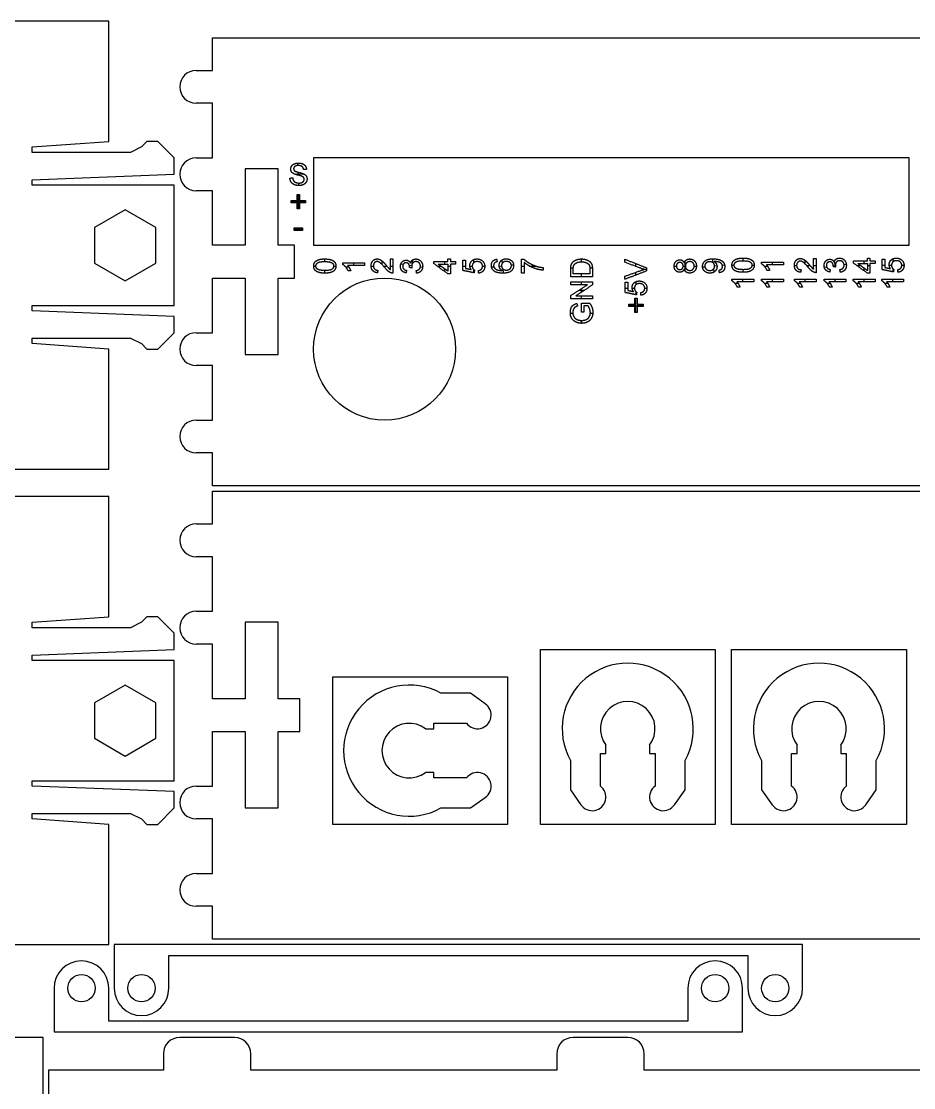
# Model space of a CAD drawing. Header units: millimetres. Extents: x 0 to 371, y 0 to 263.
# Drawn here: x 99 to 180.7, y 62.4 to 160 of the extents above; entities that cross this region are included whole.
import ezdxf

# ---------------------------------------------------------------- set-up
doc = ezdxf.new("R2010")
doc.units = ezdxf.units.MM
doc.header["$MEASUREMENT"] = 0
doc.layers.add('cut', color=1, linetype='Continuous', true_color=0xff0000)
doc.layers.add('etch', color=5, linetype='Continuous', true_color=0x0000ff)

msp = doc.modelspace()

# ---------------------------------------------------------------- linework, layer by layer
at = {"layer": 'cut'}
for p, q in [((107, 160), (98, 160)), ((107, 158.25), (107, 160)), ((107, 152.75), (107, 158.25)), ((116.5, 155.5), (116.5, 158.5)), ((116.5, 158.5), (189.5, 158.5)), ((115, 155.5), (116.5, 155.5)), ((107, 148.998), (107, 152.75)), ((116.5, 152.5), (115, 152.5)), ((116.5, 147.5), (116.5, 152.5)), ((100, 148.498), (107, 148.998)), ((100, 147.998), (100, 148.498)), ((110, 148.498), (109, 147.998)), ((110.5, 148.998), (110, 148.498)), ((111.5, 148.998), (110.5, 148.998)), ((113, 147.498), (111.5, 148.998)), ((109, 147.998), (100, 147.998)), ((113, 145.998), (113, 147.498)), ((115, 147.5), (116.5, 147.5)), ((122.5, 146.5), (119.5, 146.5)), ((119.5, 146.5), (119.5, 139.5)), ((122.5, 139.5), (122.5, 146.5)), ((100, 145.498), (113, 145.998)), ((100, 144.998), (100, 145.498)), ((113, 144.998), (100, 144.998)), ((113, 133.998), (113, 144.998)), ((116.5, 144.5), (115, 144.5)), ((116.5, 139.5), (116.5, 144.5)), ((108.5, 142.75), (105.685, 141.125)), ((111.315, 141.125), (108.5, 142.75)), ((105.685, 141.125), (105.685, 137.875)), ((111.315, 137.875), (111.315, 141.125)), ((119.5, 139.5), (116.5, 139.5)), ((124, 139.5), (122.5, 139.5)), ((124, 136.5), (124, 139.5)), ((105.685, 137.875), (108.5, 136.25)), ((108.5, 136.25), (111.315, 137.875)), ((116.5, 131.5), (116.5, 136.5)), ((116.5, 136.5), (119.5, 136.5)), ((119.5, 136.5), (119.5, 129.5)), ((122.5, 129.5), (122.5, 136.5)), ((122.5, 136.5), (124, 136.5)), ((100, 133.498), (100, 133.998)), ((100, 133.998), (113, 133.998)), ((113, 132.998), (100, 133.498)), ((113, 131.498), (113, 132.998)), ((100, 130.498), (100, 130.998)), ((100, 130.998), (109, 130.998)), ((109, 130.998), (110, 130.498)), ((111.5, 129.998), (113, 131.498)), ((115, 131.5), (116.5, 131.5)), ((107, 129.998), (100, 130.498)), ((107, 126.25), (107, 129.998)), ((110, 130.498), (110.5, 129.998)), ((110.5, 129.998), (111.5, 129.998)), ((119.5, 129.5), (122.5, 129.5)), ((116.5, 128.5), (115, 128.5)), ((116.5, 123.5), (116.5, 128.5)), ((107, 120.5), (107, 126.25)), ((115, 123.5), (116.5, 123.5)), ((107, 119), (107, 120.75)), ((116.5, 120.5), (115, 120.5)), ((116.5, 117.5), (116.5, 120.5)), ((98, 119), (107, 119)), ((189.5, 117.5), (116.5, 117.5)), ((107, 116.5), (98, 116.5)), ((107, 114.75), (107, 116.5)), ((116.5, 114), (116.5, 117)), ((116.5, 117), (189.5, 117)), ((107, 109.25), (107, 114.75)), ((115, 114), (116.5, 114)), ((116.5, 111), (115, 111)), ((116.5, 106), (116.5, 111)), ((107, 105.498), (107, 109.25)), ((100, 104.998), (107, 105.498)), ((110.5, 105.498), (110, 104.998)), ((111.5, 105.498), (110.5, 105.498)), ((113, 103.998), (111.5, 105.498)), ((115, 106), (116.5, 106)), ((100, 104.498), (100, 104.998)), ((109, 104.498), (100, 104.498)), ((110, 104.998), (109, 104.498)), ((122.5, 105), (119.5, 105)), ((119.5, 105), (119.5, 98)), ((122.5, 98), (122.5, 105)), ((113, 102.498), (113, 103.998)), ((100, 101.998), (113, 102.498)), ((116.5, 103), (115, 103)), ((116.5, 98), (116.5, 103)), ((100, 101.498), (100, 101.998)), ((113, 101.498), (100, 101.498)), ((113, 90.498), (113, 101.498)), ((108.5, 99.25), (105.685, 97.625)), ((111.315, 97.625), (108.5, 99.25)), ((105.685, 97.625), (105.685, 94.375)), ((111.315, 94.375), (111.315, 97.625)), ((119.5, 98), (116.5, 98)), ((124.5, 98), (122.5, 98)), ((124.5, 95), (124.5, 98)), ((140.1, 98.5), (137.405, 98.5)), ((141.453, 97.534), (140.1, 98.5)), ((136.75, 95.25), (136.75, 95.75)), ((136.75, 95.75), (139.75, 95.75)), ((116.5, 90), (116.5, 95)), ((116.5, 95), (119.5, 95)), ((119.5, 95), (119.5, 88)), ((122.5, 88), (122.5, 95)), ((122.5, 95), (124.5, 95)), ((136, 95.25), (136.75, 95.25)), ((105.685, 94.375), (108.5, 92.75)), ((108.5, 92.75), (111.315, 94.375)), ((152.5, 93), (152.5, 93.75)), ((156.5, 93.75), (156.5, 93)), ((170, 93), (170, 93.75)), ((174, 93.75), (174, 93)), ((152, 90), (152, 93)), ((152, 93), (152.5, 93)), ((156.5, 93), (157, 93)), ((157, 93), (157, 90)), ((169.5, 90), (169.5, 93)), ((169.5, 93), (170, 93)), ((174, 93), (174.5, 93)), ((174.5, 93), (174.5, 90)), ((149.25, 92.345), (149.25, 89.65)), ((159.75, 89.65), (159.75, 92.345)), ((166.75, 92.345), (166.75, 89.65)), ((177.25, 89.65), (177.25, 92.345)), ((136.75, 91.25), (136, 91.25)), ((136.75, 90.75), (136.75, 91.25)), ((100, 89.998), (100, 90.498)), ((100, 90.498), (113, 90.498)), ((113, 89.498), (100, 89.998)), ((115, 90), (116.5, 90)), ((139.75, 90.75), (136.75, 90.75)), ((113, 87.998), (113, 89.498)), ((140.1, 88), (141.453, 88.966)), ((149.25, 89.65), (150.216, 88.297)), ((158.784, 88.297), (159.75, 89.65)), ((166.75, 89.65), (167.716, 88.297)), ((176.284, 88.297), (177.25, 89.65)), ((111.5, 86.498), (113, 87.998)), ((119.5, 88), (122.5, 88)), ((137.405, 88), (140.1, 88)), ((100, 86.998), (100, 87.498)), ((100, 87.498), (109, 87.498)), ((107, 86.498), (100, 86.998)), ((109, 87.498), (110, 86.998)), ((110, 86.998), (110.5, 86.498)), ((116.5, 87), (115, 87)), ((116.5, 82), (116.5, 87)), ((107, 82.75), (107, 86.498)), ((110.5, 86.498), (111.5, 86.498)), ((107, 77), (107, 82.75)), ((115, 82), (116.5, 82)), ((116.5, 79), (115, 79)), ((116.5, 76), (116.5, 79)), ((107, 75.5), (107, 77.25)), ((98, 75.5), (107, 75.5)), ((170.5, 75.5), (107.5, 75.5)), ((107.5, 75.5), (107.5, 74.5)), ((189.5, 76), (116.5, 76)), ((170.5, 74.5), (170.5, 75.5)), ((107.5, 74.5), (107.5, 71.5)), ((112.5, 71.5), (112.5, 74.5)), ((112.5, 74.5), (165.5, 74.5)), ((165.5, 74.5), (165.5, 71.5)), ((170.5, 71.5), (170.5, 74.5)), ((102, 71.5), (102, 68.5)), ((107, 68.5), (107, 71.5)), ((160, 71.5), (160, 68.5)), ((165, 68.5), (165, 71.5)), ((102, 68.5), (102, 67.5)), ((160, 68.5), (107, 68.5)), ((165, 67.5), (165, 68.5)), ((102, 67.5), (165, 67.5)), ((100.5, 67), (90.5, 67)), ((101, 67), (100.5, 67)), ((101, 6), (101, 67)), ((118.5, 67), (113.5, 67)), ((154.5, 67), (149.5, 67)), ((112, 65.5), (112, 64)), ((120, 64), (120, 65.5)), ((148, 65.5), (148, 64)), ((156, 64), (156, 65.5)), ((102, 64), (101.5, 64)), ((101.5, 64), (101.5, 3)), ((112, 64), (102, 64)), ((125.25, 64), (120, 64)), ((130.75, 64), (125.25, 64)), ((148, 64), (130.75, 64)), ((173.25, 64), (156, 64)), ((178.75, 64), (173.25, 64)), ((184, 64), (178.75, 64))]:
    msp.add_line(p, q, dxfattribs=at)
for points in [[(125.75, 139.5), (180.25, 139.5), (180.25, 147.5), (125.75, 147.5)], [(162.5, 86.5), (146.5, 86.5), (146.5, 102.5), (162.5, 102.5)], [(180, 86.5), (164, 86.5), (164, 102.5), (180, 102.5)], [(143.5, 86.5), (127.5, 86.5), (127.5, 100), (143.5, 100)]]:
    msp.add_lwpolyline(points, close=True, dxfattribs=at)
for centre, radius in [((132.25, 130), 6.5), ((104.5, 71.5), 1.25), ((110, 71.5), 1.25), ((162.5, 71.5), 1.25), ((168, 71.5), 1.25)]:
    msp.add_circle(centre, radius, dxfattribs=at)
for centre, radius, start, end in [((115, 154), 1.5, 90, 180), ((115, 154), 1.5, 180, 270), ((115, 146), 1.5, 90, 180), ((115, 146), 1.5, 180, 270), ((115, 130), 1.5, 90, 180), ((115, 130), 1.5, 180, 270), ((115, 122), 1.5, 90, 180), ((115, 122), 1.5, 180, 270), ((115, 112.5), 1.5, 90, 180), ((115, 112.5), 1.5, 180, 270), ((115, 104.5), 1.5, 90, 180), ((115, 104.5), 1.5, 180, 270), ((154.5, 95.25), 6, 331.04498, 208.95502), ((172, 95.25), 6, 331.04498, 208.95502), ((134.5, 93.25), 6, 61.04498, 298.95502), ((154.5, 95.25), 2.5, 323.1301, 216.8699), ((172, 95.25), 2.5, 323.1301, 216.8699), ((140.75, 96.5), 1.25, 216.8699, 55.79454), ((134.5, 93.25), 2.5, 53.1301, 306.8699), ((140.75, 90), 1.25, 304.20546, 143.1301), ((115, 88.5), 1.5, 90, 180), ((151.25, 89), 1.25, 214.20546, 53.1301), ((157.75, 89), 1.25, 126.8699, 325.79454), ((168.75, 89), 1.25, 214.20546, 53.1301), ((175.25, 89), 1.25, 126.8699, 325.79454), ((115, 88.5), 1.5, 180, 270), ((115, 80.5), 1.5, 90, 180), ((115, 80.5), 1.5, 180, 270), ((104.5, 71.5), 2.5, 0, 180), ((162.5, 71.5), 2.5, 0, 180), ((110, 71.5), 2.5, 180, 0), ((168, 71.5), 2.5, 180, 0), ((113.5, 65.5), 1.5, 90, 180), ((118.5, 65.5), 1.5, 0, 90), ((149.5, 65.5), 1.5, 90, 180), ((154.5, 65.5), 1.5, 0, 90)]:
    msp.add_arc(centre, radius, start, end, dxfattribs=at)
at = {"layer": 'etch'}
for p, q in [((124.316, 146.799), (124.305, 147.028)), ((124.873, 146.021), (124.092, 145.985)), ((124.356, 145.911), (124.343, 146.188)), ((124.399, 144.969), (124.388, 145.198)), ((123.692, 143.501), (125.006, 143.501)), ((124.349, 144.152), (124.349, 142.85)), ((123.974, 140.985), (124.733, 140.985)), ((124.354, 141.099), (124.354, 140.87)), ((126.773, 138.011), (126.773, 138.252)), ((129.42, 137.647), (129.42, 137.888)), ((132.015, 137.731), (132.015, 138.064)), ((133.937, 137.738), (133.727, 137.769)), ((134.728, 137.619), (134.519, 137.65)), ((134.728, 137.623), (134.701, 137.438)), ((134.809, 138.162), (134.746, 137.737)), ((137.746, 137.769), (137.746, 138.01)), ((140.411, 137.918), (140.411, 138.198)), ((142.982, 138.151), (143.011, 137.853)), ((144.055, 137.689), (143.85, 137.669)), ((145.768, 137.468), (145.768, 137.73)), ((150.276, 137.984), (150.276, 138.249)), ((155.231, 137.569), (155.231, 137.834)), ((159.768, 137.122), (159.768, 138.074)), ((162.328, 137.887), (162.291, 138.256)), ((162.453, 137.627), (162.66, 137.648)), ((163.153, 137.697), (163.361, 137.718)), ((164.035, 137.68), (164.24, 137.68)), ((165.053, 138.09), (165.053, 138.331)), ((165.866, 137.68), (166.071, 137.68)), ((167.75, 137.703), (167.75, 137.944)), ((169.75, 137.641), (169.955, 137.641)), ((170.75, 137.774), (170.75, 138.107)), ((170.874, 137.641), (171.188, 137.641)), ((171.509, 137.641), (171.75, 137.641)), ((173.316, 137.61), (173.507, 137.638)), ((173.513, 137.519), (173.431, 138.064)), ((174.295, 137.756), (174.497, 137.787)), ((175.474, 137.64), (175.809, 137.64)), ((176.141, 137.827), (176.141, 138.068)), ((176.436, 137.64), (176.665, 137.64)), ((177.786, 137.682), (178.027, 137.682)), ((178.427, 137.682), (178.642, 137.682)), ((178.786, 137.997), (178.786, 138.278)), ((179.581, 137.682), (179.786, 137.682)), ((125.755, 137.601), (125.96, 137.601)), ((126.773, 136.95), (126.773, 137.191)), ((127.586, 137.601), (127.791, 137.601)), ((128.681, 137.521), (128.962, 137.521)), ((131.015, 137.598), (131.22, 137.598)), ((132.139, 137.598), (132.453, 137.598)), ((132.774, 137.598), (133.015, 137.598)), ((135.724, 137.47), (135.518, 137.501)), ((137.079, 137.583), (137.414, 137.583)), ((137.746, 137.102), (137.746, 137.344)), ((138.041, 137.583), (138.27, 137.583)), ((139.411, 137.602), (139.652, 137.602)), ((140.052, 137.602), (140.267, 137.602)), ((140.411, 136.992), (140.411, 137.26)), ((141.206, 137.602), (141.411, 137.602)), ((142.252, 137.509), (142.04, 137.488)), ((142.951, 137.579), (142.743, 137.558)), ((143.062, 137.35), (143.101, 136.951)), ((144.786, 137.597), (145.027, 137.597)), ((145.508, 137.597), (146.105, 137.597)), ((149.285, 137.43), (149.515, 137.43)), ((150.276, 136.611), (150.276, 136.876)), ((151.036, 137.43), (151.267, 137.43)), ((155.231, 136.77), (155.231, 137.026)), ((155.939, 137.309), (156.225, 137.309)), ((158.75, 137.602), (158.955, 137.602)), ((159.569, 137.602), (159.774, 137.602)), ((160.581, 137.602), (160.786, 137.602)), ((161.347, 137.517), (161.555, 137.538)), ((162.411, 137.061), (162.381, 137.361)), ((165.053, 137.029), (165.053, 137.27)), ((167.011, 137.577), (167.292, 137.577)), ((172.489, 137.486), (172.7, 137.517)), ((176.141, 137.16), (176.141, 137.401)), ((178.786, 137.072), (178.786, 137.34)), ((150.276, 135.888), (150.276, 136.153)), ((155.261, 135.901), (155.261, 136.181)), ((164.296, 136.035), (164.577, 136.035)), ((165.035, 136.162), (165.035, 136.403)), ((167.011, 136.035), (167.292, 136.035)), ((167.75, 136.161), (167.75, 136.402)), ((170.011, 136.034), (170.292, 136.034)), ((170.75, 136.161), (170.75, 136.402)), ((172.731, 136.038), (173.012, 136.038)), ((173.47, 136.165), (173.47, 136.406)), ((175.396, 136.038), (175.677, 136.038)), ((176.135, 136.164), (176.135, 136.405)), ((178.011, 136.037), (178.292, 136.037)), ((178.75, 136.164), (178.75, 136.405)), ((150.032, 135.382), (150.521, 135.382)), ((150.276, 135.222), (150.276, 135.541)), ((150.276, 134.611), (150.276, 134.876)), ((154.261, 135.586), (154.502, 135.586)), ((154.902, 135.586), (155.117, 135.586)), ((155.261, 134.976), (155.261, 135.244)), ((156.056, 135.586), (156.261, 135.586)), ((150.276, 133.37), (150.276, 134.213)), ((154.598, 134.001), (155.9, 134.001)), ((155.249, 133.345), (155.249, 134.658)), ((149.248, 133.285), (149.477, 133.285)), ((151.074, 133.285), (151.303, 133.285)), ((150.276, 132.358), (150.276, 132.623))]:
    msp.add_line(p, q, dxfattribs=at)
for points, knots in [([(124.838, 146.427), (124.818, 146.611), (124.704, 146.706), (124.59, 146.8), (124.367, 146.8), (124.134, 146.8), (124.028, 146.712), (123.922, 146.624), (123.922, 146.499), (123.922, 146.391), (123.997, 146.321), (124.071, 146.251), (124.383, 146.178), (124.695, 146.105), (124.814, 146.051), (124.986, 145.971), (125.069, 145.848), (125.151, 145.725), (125.151, 145.565), (125.151, 145.406), (125.061, 145.265), (124.971, 145.125), (124.803, 145.047), (124.634, 144.969), (124.424, 144.969), (124.156, 144.969), (123.976, 145.049), (123.795, 145.129), (123.693, 145.291), (123.59, 145.452), (123.585, 145.656)], [20, 20, 20, 21, 21, 22, 22, 23, 23, 24, 24, 25, 25, 26, 26, 27, 27, 28, 28, 29, 29, 30, 30, 31, 31, 32, 32, 33, 33, 34, 34, 35, 35, 35]), ([(123.838, 145.668), (123.855, 145.515), (123.917, 145.417), (123.98, 145.319), (124.111, 145.258), (124.243, 145.198), (124.407, 145.198), (124.553, 145.198), (124.665, 145.244), (124.777, 145.289), (124.831, 145.369), (124.886, 145.449), (124.886, 145.541), (124.886, 145.635), (124.837, 145.704), (124.789, 145.774), (124.668, 145.822), (124.59, 145.853), (124.323, 145.92), (124.057, 145.986), (123.945, 146.045), (123.799, 146.119), (123.728, 146.23), (123.657, 146.341), (123.657, 146.479), (123.657, 146.63), (123.742, 146.762), (123.828, 146.893), (123.992, 146.961), (124.156, 147.029), (124.356, 147.029), (124.577, 147.029), (124.746, 146.958), (124.915, 146.888), (125.005, 146.75), (125.096, 146.613), (125.103, 146.439)], [1, 1, 1, 2, 2, 3, 3, 4, 4, 5, 5, 6, 6, 7, 7, 8, 8, 9, 9, 10, 10, 11, 11, 12, 12, 13, 13, 14, 14, 15, 15, 16, 16, 17, 17, 18, 18, 19, 19, 19]), ([(126.774, 136.95), (126.42, 136.95), (126.202, 137.023), (125.983, 137.096), (125.869, 137.24), (125.755, 137.383), (125.755, 137.601), (125.755, 137.762), (125.82, 137.886), (125.884, 138.01), (126.006, 138.086), (126.128, 138.162), (126.303, 138.207), (126.477, 138.252), (126.774, 138.252), (127.125, 138.252), (127.343, 138.18), (127.562, 138.107), (127.676, 137.964), (127.791, 137.82), (127.791, 137.601), (127.791, 137.312), (127.59, 137.148)], [0, 0, 0, 1, 1, 2, 2, 3, 3, 4, 4, 5, 5, 6, 6, 7, 7, 8, 8, 9, 9, 10, 10, 11, 11, 11]), ([(126.102, 137.319), (125.96, 137.425), (125.96, 137.598), (125.96, 137.777), (126.121, 137.894), (126.282, 138.011), (126.773, 138.011), (127.267, 138.011), (127.427, 137.893), (127.586, 137.774), (127.586, 137.601), (127.586, 137.428), (127.427, 137.31), (127.268, 137.191), (126.773, 137.191)], [-7, -7, -7, -6, -6, -5, -5, -4, -4, -3, -3, -2, -2, -1, -1, 0, 0, 0]), ([(128.92, 137.153), (128.824, 137.36), (128.686, 137.514), (128.549, 137.669), (128.42, 137.733)], [5, 5, 5, 6, 6, 7, 7, 7]), ([(128.862, 137.647), (128.946, 137.558), (129.03, 137.413), (129.114, 137.269), (129.156, 137.153)], [2, 2, 2, 3, 3, 4, 4, 4]), ([(131.593, 136.985), (131.311, 137.011), (131.163, 137.179), (131.015, 137.347), (131.015, 137.63), (131.015, 137.916), (131.174, 138.083), (131.332, 138.25), (131.567, 138.25), (131.686, 138.25), (131.801, 138.201), (131.916, 138.152), (132.044, 138.039), (132.171, 137.926), (132.393, 137.669), (132.577, 137.451), (132.642, 137.384), (132.708, 137.316), (132.774, 137.272)], [12, 12, 12, 13, 13, 14, 14, 15, 15, 16, 16, 17, 17, 18, 18, 19, 19, 20, 20, 21, 21, 21]), ([(133.015, 136.949), (132.926, 136.946), (132.843, 136.976), (132.707, 137.025), (132.576, 137.132), (132.445, 137.239), (132.275, 137.444), (132.001, 137.763), (131.849, 137.886), (131.696, 138.009), (131.558, 138.009), (131.415, 138.009), (131.318, 137.902), (131.22, 137.796), (131.22, 137.625), (131.22, 137.444), (131.329, 137.336), (131.437, 137.227), (131.629, 137.226)], [2, 2, 2, 3, 3, 4, 4, 5, 5, 6, 6, 7, 7, 8, 8, 9, 9, 10, 10, 11, 11, 11]), ([(134.213, 136.971), (133.966, 137.015), (133.831, 137.173), (133.695, 137.33), (133.695, 137.564), (133.695, 137.725), (133.765, 137.86), (133.835, 137.996), (133.956, 138.068), (134.078, 138.14), (134.214, 138.14), (134.343, 138.14), (134.449, 138.071), (134.555, 138.002), (134.618, 137.866)], [17, 17, 17, 18, 18, 19, 19, 20, 20, 21, 21, 22, 22, 23, 23, 24, 24, 24]), ([(134.538, 137.459), (134.541, 137.484), (134.541, 137.499), (134.541, 137.653), (134.46, 137.776), (134.379, 137.899), (134.21, 137.899), (134.076, 137.899), (133.988, 137.808), (133.9, 137.717), (133.9, 137.572), (133.9, 137.43), (133.987, 137.334), (134.075, 137.239), (134.249, 137.212)], [9, 9, 9, 10, 10, 11, 11, 12, 12, 13, 13, 14, 14, 15, 15, 16, 16, 16]), ([(134.618, 137.866), (134.659, 138.042), (134.787, 138.145), (134.915, 138.248), (135.108, 138.248), (135.369, 138.248), (135.55, 138.058), (135.731, 137.869), (135.731, 137.579), (135.731, 137.317), (135.577, 137.144), (135.422, 136.971), (135.177, 136.947)], [24, 24, 24, 25, 25, 26, 26, 27, 27, 28, 28, 29, 29, 30, 30, 30]), ([(135.141, 137.188), (135.346, 137.231), (135.436, 137.332), (135.526, 137.432), (135.526, 137.587), (135.526, 137.77), (135.407, 137.889), (135.289, 138.007), (135.113, 138.007), (134.946, 138.007), (134.837, 137.895), (134.728, 137.782), (134.728, 137.608), (134.728, 137.537), (134.755, 137.431)], [1, 1, 1, 2, 2, 3, 3, 4, 4, 5, 5, 6, 6, 7, 7, 8, 8, 8]), ([(140.175, 137.285), (140.05, 137.459), (140.05, 137.651), (140.05, 137.904), (140.231, 138.078), (140.413, 138.253), (140.698, 138.253), (140.97, 138.253), (141.168, 138.097), (141.411, 137.908), (141.411, 137.582), (141.411, 137.314), (141.259, 137.145), (141.108, 136.975), (140.857, 136.951)], [15, 15, 15, 16, 16, 17, 17, 18, 18, 19, 19, 20, 20, 21, 21, 22, 22, 22]), ([(140.833, 137.192), (141.019, 137.221), (141.113, 137.324), (141.206, 137.427), (141.206, 137.583), (141.206, 137.772), (141.073, 137.892), (140.939, 138.012), (140.719, 138.012), (140.509, 138.012), (140.388, 137.897), (140.267, 137.783), (140.267, 137.582), (140.267, 137.457), (140.324, 137.364), (140.38, 137.271), (140.471, 137.216)], [1, 1, 1, 2, 2, 3, 3, 4, 4, 5, 5, 6, 6, 7, 7, 8, 8, 9, 9, 9]), ([(142.995, 137.192), (142.861, 137.281), (142.796, 137.408), (142.731, 137.536), (142.731, 137.676), (142.731, 137.921), (142.911, 138.093), (143.091, 138.265), (143.376, 138.265), (143.563, 138.265), (143.724, 138.184), (143.885, 138.103), (143.971, 137.962), (144.056, 137.821), (144.056, 137.642), (144.056, 137.337), (143.831, 137.144), (143.606, 136.951), (143.089, 136.951), (142.511, 136.951), (142.249, 137.164), (142.02, 137.35), (142.02, 137.665), (142.02, 137.899), (142.151, 138.049), (142.283, 138.199), (142.514, 138.229)], [6, 6, 6, 7, 7, 8, 8, 9, 9, 10, 10, 11, 11, 12, 12, 13, 13, 14, 14, 15, 15, 16, 16, 17, 17, 18, 18, 19, 19, 19]), ([(142.538, 137.988), (142.394, 137.955), (142.329, 137.895), (142.225, 137.796), (142.225, 137.65), (142.225, 137.533), (142.29, 137.438)], [1, 1, 1, 2, 2, 3, 3, 4, 4, 4]), ([(143.376, 137.229), (143.184, 137.229), (143.066, 137.346), (142.948, 137.463), (142.948, 137.631), (142.948, 137.806), (143.066, 137.915), (143.184, 138.024), (143.389, 138.024), (143.603, 138.024), (143.727, 137.914), (143.851, 137.804), (143.851, 137.641), (143.851, 137.527), (143.791, 137.432), (143.731, 137.337), (143.616, 137.283), (143.502, 137.229), (143.376, 137.229)], [-9, -9, -9, -8, -8, -7, -7, -6, -6, -5, -5, -4, -4, -3, -3, -2, -2, -1, -1, 0, 0, 0]), ([(144.981, 138.242), (145.184, 138.049), (145.518, 137.859), (145.852, 137.669), (146.205, 137.566), (146.454, 137.491), (146.75, 137.471)], [3, 3, 3, 4, 4, 5, 5, 6, 6, 6]), ([(146.75, 137.23), (146.516, 137.234), (146.185, 137.322), (145.853, 137.411), (145.546, 137.576), (145.238, 137.742), (145.027, 137.929)], [7, 7, 7, 8, 8, 9, 9, 10, 10, 10]), ([(149.282, 136.611), (149.282, 136.952), (149.282, 137.293), (149.282, 137.525), (149.31, 137.646), (149.35, 137.816), (149.453, 137.937), (149.586, 138.094), (149.793, 138.171), (149.999, 138.249), (150.265, 138.249), (150.492, 138.249), (150.667, 138.196), (150.842, 138.144), (150.956, 138.061), (151.071, 137.979), (151.136, 137.881), (151.202, 137.783), (151.236, 137.644), (151.27, 137.505), (151.27, 137.326), (151.27, 136.968), (151.27, 136.611)], [1, 1, 1, 2, 2, 3, 3, 4, 4, 5, 5, 6, 6, 7, 7, 8, 8, 9, 9, 10, 10, 11, 11, 12, 12, 12]), ([(149.511, 136.876), (149.511, 137.084), (149.511, 137.293), (149.511, 137.527), (149.552, 137.633), (149.609, 137.779), (149.778, 137.882), (149.947, 137.984), (150.261, 137.984), (150.488, 137.984), (150.647, 137.932), (150.806, 137.88), (150.9, 137.786), (150.967, 137.72), (151.004, 137.608), (151.041, 137.496), (151.041, 137.3), (151.041, 137.088), (151.041, 136.876)], [-9, -9, -9, -8, -8, -7, -7, -6, -6, -5, -5, -4, -4, -3, -3, -2, -2, -1, -1, 0, 0, 0]), ([(156.002, 137.29), (155.84, 137.337), (155.678, 137.4), (154.957, 137.673), (154.237, 137.947)], [4, 4, 4, 5, 5, 6, 6, 6]), ([(159.665, 137.321), (159.61, 137.173), (159.507, 137.101), (159.405, 137.03), (159.261, 137.03), (159.045, 137.03), (158.897, 137.186), (158.75, 137.341), (158.75, 137.599), (158.75, 137.858), (158.901, 138.017), (159.052, 138.175), (159.268, 138.175), (159.406, 138.175), (159.508, 138.104), (159.61, 138.034), (159.665, 137.891)], [0, 0, 0, 1, 1, 2, 2, 3, 3, 4, 4, 5, 5, 6, 6, 7, 7, 8, 8, 8]), ([(159.254, 137.271), (159.131, 137.271), (159.043, 137.362), (158.955, 137.454), (158.955, 137.602), (158.955, 137.75), (159.045, 137.842), (159.135, 137.934), (159.267, 137.934), (159.394, 137.934), (159.482, 137.845), (159.569, 137.755), (159.569, 137.605), (159.569, 137.451), (159.481, 137.361), (159.393, 137.271), (159.254, 137.271)], [-8, -8, -8, -7, -7, -6, -6, -5, -5, -4, -4, -3, -3, -2, -2, -1, -1, 0, 0, 0]), ([(159.665, 137.891), (159.726, 138.065), (159.859, 138.156), (159.993, 138.247), (160.179, 138.247), (160.436, 138.247), (160.611, 138.069), (160.786, 137.892), (160.786, 137.602), (160.786, 137.313), (160.611, 137.135), (160.435, 136.958), (160.172, 136.958), (159.977, 136.958), (159.845, 137.052), (159.713, 137.147), (159.665, 137.321)], [8, 8, 8, 9, 9, 10, 10, 11, 11, 12, 12, 13, 13, 14, 14, 15, 15, 16, 16, 16]), ([(160.174, 137.199), (160.002, 137.199), (159.888, 137.309), (159.774, 137.418), (159.774, 137.596), (159.774, 137.778), (159.89, 137.892), (160.005, 138.006), (160.182, 138.006), (160.356, 138.006), (160.469, 137.895), (160.581, 137.785), (160.581, 137.604), (160.581, 137.492), (160.528, 137.392), (160.474, 137.291), (160.376, 137.245), (160.278, 137.199), (160.174, 137.199)], [-9, -9, -9, -8, -8, -7, -7, -6, -6, -5, -5, -4, -4, -3, -3, -2, -2, -1, -1, 0, 0, 0]), ([(162.409, 138.015), (162.526, 137.942), (162.598, 137.816), (162.67, 137.689), (162.67, 137.542), (162.67, 137.296), (162.491, 137.125), (162.311, 136.955), (162.018, 136.955), (161.715, 136.955), (161.53, 137.133), (161.345, 137.31), (161.345, 137.577), (161.345, 137.77), (161.45, 137.93), (161.555, 138.09), (161.748, 138.173), (161.942, 138.256), (162.309, 138.256), (162.692, 138.256), (162.918, 138.174), (163.145, 138.091), (163.263, 137.929), (163.381, 137.766), (163.381, 137.547), (163.381, 137.315), (163.252, 137.168), (163.122, 137.021), (162.887, 136.991)], [8, 8, 8, 9, 9, 10, 10, 11, 11, 12, 12, 13, 13, 14, 14, 15, 15, 16, 16, 17, 17, 18, 18, 19, 19, 20, 20, 21, 21, 22, 22, 22]), ([(162.006, 137.991), (162.216, 137.991), (162.335, 137.881), (162.453, 137.77), (162.453, 137.598), (162.453, 137.422), (162.335, 137.309), (162.216, 137.196), (162.027, 137.196), (161.815, 137.196), (161.683, 137.315), (161.55, 137.434), (161.55, 137.605), (161.55, 137.771), (161.673, 137.881), (161.796, 137.991), (162.006, 137.991)], [-8, -8, -8, -7, -7, -6, -6, -5, -5, -4, -4, -3, -3, -2, -2, -1, -1, 0, 0, 0]), ([(162.863, 137.232), (163.028, 137.262), (163.102, 137.345), (163.176, 137.428), (163.176, 137.558), (163.176, 137.669), (163.125, 137.756), (163.074, 137.843), (162.988, 137.894), (162.902, 137.944), (162.755, 137.98), (162.609, 138.017), (162.458, 138.017), (162.442, 138.017), (162.409, 138.015)], [1, 1, 1, 2, 2, 3, 3, 4, 4, 5, 5, 6, 6, 7, 7, 8, 8, 8]), ([(165.054, 137.029), (164.7, 137.029), (164.482, 137.102), (164.263, 137.175), (164.149, 137.319), (164.035, 137.462), (164.035, 137.68), (164.035, 137.841), (164.1, 137.965), (164.164, 138.089), (164.286, 138.165), (164.408, 138.241), (164.583, 138.286), (164.757, 138.331), (165.054, 138.331), (165.405, 138.331), (165.623, 138.258), (165.842, 138.186), (165.956, 138.043), (166.071, 137.899), (166.071, 137.68), (166.071, 137.391), (165.87, 137.227)], [0, 0, 0, 1, 1, 2, 2, 3, 3, 4, 4, 5, 5, 6, 6, 7, 7, 8, 8, 9, 9, 10, 10, 11, 11, 11]), ([(164.382, 137.397), (164.24, 137.504), (164.24, 137.677), (164.24, 137.856), (164.401, 137.973), (164.562, 138.09), (165.053, 138.09), (165.547, 138.09), (165.707, 137.971), (165.866, 137.853), (165.866, 137.68), (165.866, 137.507), (165.707, 137.388), (165.548, 137.27), (165.053, 137.27)], [-7, -7, -7, -6, -6, -5, -5, -4, -4, -3, -3, -2, -2, -1, -1, 0, 0, 0]), ([(167.25, 137.209), (167.154, 137.416), (167.016, 137.57), (166.879, 137.725), (166.75, 137.789)], [5, 5, 5, 6, 6, 7, 7, 7]), ([(167.192, 137.703), (167.276, 137.614), (167.36, 137.469), (167.444, 137.325), (167.486, 137.209)], [2, 2, 2, 3, 3, 4, 4, 4]), ([(170.328, 137.028), (170.046, 137.054), (169.898, 137.222), (169.75, 137.39), (169.75, 137.673), (169.75, 137.959), (169.909, 138.126), (170.067, 138.293), (170.302, 138.293), (170.421, 138.293), (170.536, 138.244), (170.651, 138.196), (170.779, 138.083), (170.906, 137.969), (171.128, 137.712), (171.312, 137.495), (171.377, 137.427), (171.443, 137.359), (171.509, 137.315)], [12, 12, 12, 13, 13, 14, 14, 15, 15, 16, 16, 17, 17, 18, 18, 19, 19, 20, 20, 21, 21, 21]), ([(171.75, 136.992), (171.661, 136.989), (171.578, 137.02), (171.442, 137.068), (171.311, 137.175), (171.18, 137.282), (171.01, 137.487), (170.736, 137.806), (170.584, 137.929), (170.431, 138.052), (170.293, 138.052), (170.15, 138.052), (170.053, 137.946), (169.955, 137.839), (169.955, 137.668), (169.955, 137.487), (170.064, 137.379), (170.172, 137.27), (170.364, 137.269)], [2, 2, 2, 3, 3, 4, 4, 5, 5, 6, 6, 7, 7, 8, 8, 9, 9, 10, 10, 11, 11, 11]), ([(172.988, 137.056), (172.741, 137.101), (172.606, 137.258), (172.47, 137.415), (172.47, 137.649), (172.47, 137.81), (172.54, 137.946), (172.61, 138.081), (172.731, 138.153), (172.853, 138.225), (172.989, 138.225), (173.118, 138.225), (173.224, 138.156), (173.33, 138.087), (173.393, 137.952)], [17, 17, 17, 18, 18, 19, 19, 20, 20, 21, 21, 22, 22, 23, 23, 24, 24, 24]), ([(173.313, 137.545), (173.316, 137.57), (173.316, 137.584), (173.316, 137.738), (173.235, 137.861), (173.154, 137.984), (172.985, 137.984), (172.851, 137.984), (172.763, 137.893), (172.675, 137.802), (172.675, 137.658), (172.675, 137.515), (172.762, 137.42), (172.85, 137.325), (173.024, 137.297)], [9, 9, 9, 10, 10, 11, 11, 12, 12, 13, 13, 14, 14, 15, 15, 16, 16, 16]), ([(173.393, 137.952), (173.434, 138.128), (173.562, 138.231), (173.69, 138.334), (173.883, 138.334), (174.144, 138.334), (174.325, 138.144), (174.506, 137.954), (174.506, 137.664), (174.506, 137.402), (174.352, 137.23), (174.197, 137.057), (173.952, 137.032)], [24, 24, 24, 25, 25, 26, 26, 27, 27, 28, 28, 29, 29, 30, 30, 30]), ([(173.916, 137.273), (174.121, 137.316), (174.211, 137.417), (174.301, 137.518), (174.301, 137.673), (174.301, 137.855), (174.182, 137.974), (174.064, 138.093), (173.888, 138.093), (173.721, 138.093), (173.612, 137.98), (173.503, 137.867), (173.503, 137.693), (173.503, 137.623), (173.53, 137.517)], [1, 1, 1, 2, 2, 3, 3, 4, 4, 5, 5, 6, 6, 7, 7, 8, 8, 8]), ([(178.55, 137.365), (178.425, 137.539), (178.425, 137.73), (178.425, 137.984), (178.606, 138.158), (178.788, 138.332), (179.073, 138.332), (179.345, 138.332), (179.543, 138.177), (179.786, 137.988), (179.786, 137.661), (179.786, 137.394), (179.634, 137.224), (179.483, 137.055), (179.232, 137.031)], [15, 15, 15, 16, 16, 17, 17, 18, 18, 19, 19, 20, 20, 21, 21, 22, 22, 22]), ([(179.208, 137.272), (179.394, 137.301), (179.488, 137.404), (179.581, 137.507), (179.581, 137.662), (179.581, 137.851), (179.448, 137.971), (179.314, 138.091), (179.094, 138.091), (178.884, 138.091), (178.763, 137.977), (178.642, 137.863), (178.642, 137.662), (178.642, 137.537), (178.699, 137.444), (178.755, 137.351), (178.846, 137.296)], [1, 1, 1, 2, 2, 3, 3, 4, 4, 5, 5, 6, 6, 7, 7, 8, 8, 9, 9, 9]), ([(142.29, 137.438), (142.374, 137.329), (142.536, 137.262), (142.697, 137.195), (142.995, 137.192)], [4, 4, 4, 5, 5, 6, 6, 6]), ([(154.237, 136.67), (154.957, 136.928), (155.678, 137.186), (155.851, 137.248), (156.002, 137.29)], [2, 2, 2, 3, 3, 4, 4, 4]), ([(155.025, 135.269), (154.9, 135.443), (154.9, 135.634), (154.9, 135.888), (155.081, 136.062), (155.263, 136.236), (155.548, 136.236), (155.82, 136.236), (156.018, 136.081), (156.261, 135.892), (156.261, 135.565), (156.261, 135.298), (156.109, 135.128), (155.958, 134.959), (155.707, 134.935)], [15, 15, 15, 16, 16, 17, 17, 18, 18, 19, 19, 20, 20, 21, 21, 22, 22, 22]), ([(155.683, 135.176), (155.869, 135.205), (155.963, 135.308), (156.056, 135.411), (156.056, 135.566), (156.056, 135.755), (155.923, 135.875), (155.789, 135.995), (155.569, 135.995), (155.359, 135.995), (155.238, 135.881), (155.117, 135.767), (155.117, 135.566), (155.117, 135.441), (155.174, 135.348), (155.23, 135.255), (155.321, 135.2)], [1, 1, 1, 2, 2, 3, 3, 4, 4, 5, 5, 6, 6, 7, 7, 8, 8, 9, 9, 9]), ([(164.535, 135.668), (164.439, 135.874), (164.301, 136.029), (164.164, 136.183), (164.035, 136.248)], [5, 5, 5, 6, 6, 7, 7, 7]), ([(164.477, 136.162), (164.561, 136.073), (164.645, 135.928), (164.729, 135.783), (164.771, 135.668)], [2, 2, 2, 3, 3, 4, 4, 4]), ([(167.25, 135.667), (167.154, 135.874), (167.016, 136.028), (166.879, 136.183), (166.75, 136.247)], [5, 5, 5, 6, 6, 7, 7, 7]), ([(167.192, 136.161), (167.276, 136.072), (167.36, 135.927), (167.444, 135.782), (167.486, 135.667)], [2, 2, 2, 3, 3, 4, 4, 4]), ([(170.25, 135.667), (170.154, 135.873), (170.016, 136.028), (169.879, 136.182), (169.75, 136.246)], [5, 5, 5, 6, 6, 7, 7, 7]), ([(170.192, 136.161), (170.276, 136.071), (170.36, 135.927), (170.444, 135.782), (170.486, 135.667)], [2, 2, 2, 3, 3, 4, 4, 4]), ([(172.97, 135.671), (172.874, 135.877), (172.736, 136.032), (172.599, 136.186), (172.47, 136.251)], [5, 5, 5, 6, 6, 7, 7, 7]), ([(172.912, 136.165), (172.996, 136.076), (173.08, 135.931), (173.164, 135.786), (173.206, 135.671)], [2, 2, 2, 3, 3, 4, 4, 4]), ([(175.635, 135.67), (175.539, 135.877), (175.401, 136.031), (175.264, 136.186), (175.135, 136.25)], [5, 5, 5, 6, 6, 7, 7, 7]), ([(175.577, 136.164), (175.661, 136.075), (175.745, 135.93), (175.829, 135.785), (175.871, 135.67)], [2, 2, 2, 3, 3, 4, 4, 4]), ([(178.25, 135.67), (178.154, 135.876), (178.016, 136.031), (177.879, 136.185), (177.75, 136.249)], [5, 5, 5, 6, 6, 7, 7, 7]), ([(178.192, 136.164), (178.276, 136.074), (178.36, 135.93), (178.444, 135.785), (178.486, 135.67)], [2, 2, 2, 3, 3, 4, 4, 4]), ([(150.996, 134.213), (151.15, 134.017), (151.228, 133.809), (151.306, 133.601), (151.306, 133.382), (151.306, 133.087), (151.18, 132.845), (151.055, 132.604), (150.817, 132.481), (150.579, 132.358), (150.286, 132.358), (149.995, 132.358), (149.743, 132.48), (149.49, 132.602), (149.368, 132.832), (149.246, 133.062), (149.246, 133.361), (149.246, 133.579), (149.316, 133.755), (149.387, 133.931), (149.512, 134.03), (149.638, 134.13), (149.84, 134.182)], [3, 3, 3, 4, 4, 5, 5, 6, 6, 7, 7, 8, 8, 9, 9, 10, 10, 11, 11, 12, 12, 13, 13, 14, 14, 14]), ([(149.905, 133.938), (149.753, 133.893), (149.666, 133.826), (149.579, 133.759), (149.527, 133.634), (149.475, 133.509), (149.475, 133.357), (149.475, 133.174), (149.53, 133.041), (149.585, 132.908), (149.675, 132.826), (149.765, 132.745), (149.873, 132.699), (150.059, 132.623), (150.275, 132.623), (150.543, 132.623), (150.723, 132.715), (150.903, 132.808), (150.99, 132.985), (151.077, 133.162), (151.077, 133.361), (151.077, 133.534), (151.01, 133.698), (150.942, 133.863), (150.866, 133.948)], [15, 15, 15, 16, 16, 17, 17, 18, 18, 19, 19, 20, 20, 21, 21, 22, 22, 23, 23, 24, 24, 25, 25, 26, 26, 27, 27, 27])]:
    msp.add_open_spline(points, degree=2, knots=knots, dxfattribs=at)
for points in [[(125.103, 146.439), (124.97, 146.433), (124.838, 146.427)], [(123.585, 145.656), (123.711, 145.662), (123.838, 145.668)], [(123.692, 143.609), (123.963, 143.609), (124.234, 143.609)], [(123.692, 143.392), (123.692, 143.501), (123.692, 143.609)], [(124.234, 144.152), (124.349, 144.152), (124.463, 144.152)], [(124.234, 143.609), (124.234, 143.88), (124.234, 144.152)], [(124.463, 144.152), (124.463, 143.88), (124.463, 143.609)], [(124.463, 143.609), (124.734, 143.609), (125.006, 143.609)], [(125.006, 143.609), (125.006, 143.501), (125.006, 143.392)], [(124.234, 143.392), (123.963, 143.392), (123.692, 143.392)], [(124.234, 142.85), (124.234, 143.121), (124.234, 143.392)], [(124.463, 142.85), (124.349, 142.85), (124.234, 142.85)], [(124.463, 143.392), (124.463, 143.121), (124.463, 142.85)], [(125.006, 143.392), (124.734, 143.392), (124.463, 143.392)], [(123.974, 140.87), (123.974, 140.985), (123.974, 141.099)], [(123.974, 141.099), (124.354, 141.099), (124.733, 141.099)], [(124.733, 140.87), (124.354, 140.87), (123.974, 140.87)], [(124.733, 141.099), (124.733, 140.985), (124.733, 140.87)], [(128.42, 137.888), (129.42, 137.888), (130.42, 137.888)], [(128.42, 137.733), (128.42, 137.811), (128.42, 137.888)], [(130.42, 137.647), (129.641, 137.647), (128.862, 137.647)], [(130.42, 137.888), (130.42, 137.768), (130.42, 137.647)], [(132.774, 138.25), (132.895, 138.25), (133.015, 138.25)], [(132.774, 137.272), (132.774, 137.761), (132.774, 138.25)], [(133.015, 138.25), (133.015, 137.599), (133.015, 136.949)], [(136.752, 138.01), (137.397, 138.01), (138.041, 138.01)], [(136.752, 137.818), (136.752, 137.914), (136.752, 138.01)], [(138.041, 136.89), (137.397, 137.354), (136.752, 137.818)], [(137.154, 137.769), (137.598, 137.769), (138.041, 137.769)], [(138.041, 137.131), (137.598, 137.45), (137.154, 137.769)], [(138.041, 138.275), (138.156, 138.275), (138.27, 138.275)], [(138.041, 138.01), (138.041, 138.143), (138.041, 138.275)], [(138.041, 137.769), (138.041, 137.45), (138.041, 137.131)], [(138.27, 138.275), (138.27, 138.143), (138.27, 138.01)], [(138.27, 138.01), (138.505, 138.01), (138.74, 138.01)], [(138.74, 137.769), (138.505, 137.769), (138.27, 137.769)], [(138.27, 137.769), (138.27, 137.33), (138.27, 136.89)], [(138.74, 138.01), (138.74, 137.89), (138.74, 137.769)], [(139.411, 138.144), (139.532, 138.144), (139.652, 138.144)], [(139.411, 137.192), (139.411, 137.668), (139.411, 138.144)], [(139.652, 138.144), (139.652, 137.767), (139.652, 137.389)], [(142.514, 138.229), (142.526, 138.108), (142.538, 137.988)], [(144.786, 138.242), (144.884, 138.242), (144.981, 138.242)], [(144.786, 136.953), (144.786, 137.597), (144.786, 138.242)], [(145.027, 137.929), (145.027, 137.441), (145.027, 136.953)], [(154.237, 138.23), (155.231, 137.834), (156.225, 137.438)], [(154.237, 137.947), (154.237, 138.089), (154.237, 138.23)], [(166.75, 137.944), (167.75, 137.944), (168.75, 137.944)], [(166.75, 137.789), (166.75, 137.867), (166.75, 137.944)], [(168.75, 137.703), (167.971, 137.703), (167.192, 137.703)], [(168.75, 137.944), (168.75, 137.824), (168.75, 137.703)], [(171.509, 138.293), (171.63, 138.293), (171.75, 138.293)], [(171.509, 137.315), (171.509, 137.804), (171.509, 138.293)], [(171.75, 138.293), (171.75, 137.642), (171.75, 136.992)], [(175.147, 138.068), (175.792, 138.068), (176.436, 138.068)], [(175.147, 137.875), (175.147, 137.971), (175.147, 138.068)], [(176.436, 136.947), (175.792, 137.411), (175.147, 137.875)], [(175.549, 137.827), (175.993, 137.827), (176.436, 137.827)], [(176.436, 137.189), (175.993, 137.508), (175.549, 137.827)], [(176.436, 138.333), (176.551, 138.333), (176.665, 138.333)], [(176.436, 138.068), (176.436, 138.2), (176.436, 138.333)], [(176.436, 137.827), (176.436, 137.508), (176.436, 137.189)], [(176.665, 138.333), (176.665, 138.2), (176.665, 138.068)], [(176.665, 138.068), (176.9, 138.068), (177.135, 138.068)], [(177.135, 137.827), (176.9, 137.827), (176.665, 137.827)], [(176.665, 137.827), (176.665, 137.387), (176.665, 136.947)], [(177.135, 138.068), (177.135, 137.947), (177.135, 137.827)], [(177.786, 138.224), (177.907, 138.224), (178.027, 138.224)], [(177.786, 137.272), (177.786, 137.748), (177.786, 138.224)], [(178.027, 138.224), (178.027, 137.846), (178.027, 137.469)], [(126.773, 137.191), (126.284, 137.191), (126.102, 137.319)], [(127.59, 137.148), (127.336, 136.95), (126.774, 136.95)], [(129.156, 137.153), (129.038, 137.153), (128.92, 137.153)], [(131.629, 137.226), (131.611, 137.105), (131.593, 136.985)], [(134.249, 137.212), (134.231, 137.092), (134.213, 136.971)], [(134.755, 137.431), (134.647, 137.445), (134.538, 137.459)], [(135.177, 136.947), (135.159, 137.067), (135.141, 137.188)], [(138.27, 136.89), (138.156, 136.89), (138.041, 136.89)], [(140.435, 136.987), (139.923, 137.09), (139.411, 137.192)], [(139.652, 137.389), (139.914, 137.337), (140.175, 137.285)], [(140.471, 137.216), (140.453, 137.102), (140.435, 136.987)], [(140.857, 136.951), (140.845, 137.072), (140.833, 137.192)], [(145.027, 136.953), (144.907, 136.953), (144.786, 136.953)], [(146.75, 137.471), (146.75, 137.35), (146.75, 137.23)], [(151.041, 136.876), (150.276, 136.876), (149.511, 136.876)], [(156.225, 137.152), (155.231, 136.77), (154.237, 136.388)], [(154.237, 136.388), (154.237, 136.529), (154.237, 136.67)], [(156.225, 137.438), (156.225, 137.295), (156.225, 137.152)], [(162.887, 136.991), (162.875, 137.112), (162.863, 137.232)], [(165.053, 137.27), (164.564, 137.27), (164.382, 137.397)], [(165.87, 137.227), (165.616, 137.029), (165.054, 137.029)], [(167.486, 137.209), (167.368, 137.209), (167.25, 137.209)], [(170.364, 137.269), (170.346, 137.148), (170.328, 137.028)], [(173.024, 137.297), (173.006, 137.177), (172.988, 137.056)], [(173.53, 137.517), (173.422, 137.531), (173.313, 137.545)], [(173.952, 137.032), (173.934, 137.153), (173.916, 137.273)], [(176.665, 136.947), (176.551, 136.947), (176.436, 136.947)], [(178.81, 137.067), (178.298, 137.17), (177.786, 137.272)], [(178.027, 137.469), (178.289, 137.417), (178.55, 137.365)], [(178.846, 137.296), (178.828, 137.182), (178.81, 137.067)], [(179.232, 137.031), (179.22, 137.152), (179.208, 137.272)], [(151.27, 136.611), (150.276, 136.611), (149.282, 136.611)], [(149.282, 136.153), (150.276, 136.153), (151.27, 136.153)], [(149.282, 135.888), (149.282, 136.02), (149.282, 136.153)], [(150.807, 135.888), (150.044, 135.888), (149.282, 135.888)], [(149.282, 134.892), (150.044, 135.39), (150.807, 135.888)], [(151.27, 135.871), (150.508, 135.373), (149.745, 134.876)], [(151.27, 136.153), (151.27, 136.012), (151.27, 135.871)], [(154.261, 136.128), (154.382, 136.128), (154.502, 136.128)], [(154.261, 135.176), (154.261, 135.652), (154.261, 136.128)], [(154.502, 136.128), (154.502, 135.75), (154.502, 135.373)], [(164.035, 136.403), (165.035, 136.403), (166.035, 136.403)], [(164.035, 136.248), (164.035, 136.325), (164.035, 136.403)], [(166.035, 136.162), (165.256, 136.162), (164.477, 136.162)], [(164.771, 135.668), (164.653, 135.668), (164.535, 135.668)], [(166.035, 136.403), (166.035, 136.282), (166.035, 136.162)], [(166.75, 136.402), (167.75, 136.402), (168.75, 136.402)], [(166.75, 136.247), (166.75, 136.325), (166.75, 136.402)], [(168.75, 136.161), (167.971, 136.161), (167.192, 136.161)], [(167.486, 135.667), (167.368, 135.667), (167.25, 135.667)], [(168.75, 136.402), (168.75, 136.282), (168.75, 136.161)], [(169.75, 136.402), (170.75, 136.402), (171.75, 136.402)], [(169.75, 136.246), (169.75, 136.324), (169.75, 136.402)], [(171.75, 136.161), (170.971, 136.161), (170.192, 136.161)], [(170.486, 135.667), (170.368, 135.667), (170.25, 135.667)], [(171.75, 136.402), (171.75, 136.281), (171.75, 136.161)], [(172.47, 136.406), (173.47, 136.406), (174.47, 136.406)], [(172.47, 136.251), (172.47, 136.328), (172.47, 136.406)], [(174.47, 136.165), (173.691, 136.165), (172.912, 136.165)], [(173.206, 135.671), (173.088, 135.671), (172.97, 135.671)], [(174.47, 136.406), (174.47, 136.285), (174.47, 136.165)], [(175.135, 136.405), (176.135, 136.405), (177.135, 136.405)], [(175.135, 136.25), (175.135, 136.328), (175.135, 136.405)], [(177.135, 136.164), (176.356, 136.164), (175.577, 136.164)], [(175.871, 135.67), (175.753, 135.67), (175.635, 135.67)], [(177.135, 136.405), (177.135, 136.285), (177.135, 136.164)], [(177.75, 136.405), (178.75, 136.405), (179.75, 136.405)], [(177.75, 136.249), (177.75, 136.327), (177.75, 136.405)], [(179.75, 136.164), (178.971, 136.164), (178.192, 136.164)], [(178.486, 135.67), (178.368, 135.67), (178.25, 135.67)], [(179.75, 136.405), (179.75, 136.284), (179.75, 136.164)], [(149.282, 134.611), (149.282, 134.751), (149.282, 134.892)], [(149.745, 134.876), (150.508, 134.876), (151.27, 134.876)], [(151.27, 134.876), (151.27, 134.743), (151.27, 134.611)], [(155.285, 134.971), (154.773, 135.073), (154.261, 135.176)], [(154.502, 135.373), (154.764, 135.321), (155.025, 135.269)], [(155.321, 135.2), (155.303, 135.086), (155.285, 134.971)], [(155.707, 134.935), (155.695, 135.055), (155.683, 135.176)], [(151.27, 134.611), (150.276, 134.611), (149.282, 134.611)], [(149.84, 134.182), (149.872, 134.06), (149.905, 133.938)], [(150.258, 134.213), (150.627, 134.213), (150.996, 134.213)], [(150.258, 133.37), (150.258, 133.791), (150.258, 134.213)], [(150.487, 133.948), (150.487, 133.659), (150.487, 133.37)], [(150.866, 133.948), (150.676, 133.948), (150.487, 133.948)], [(154.598, 134.116), (154.87, 134.116), (155.141, 134.116)], [(154.598, 133.887), (154.598, 134.001), (154.598, 134.116)], [(155.141, 133.887), (154.87, 133.887), (154.598, 133.887)], [(155.141, 134.658), (155.249, 134.658), (155.358, 134.658)], [(155.141, 134.116), (155.141, 134.387), (155.141, 134.658)], [(155.141, 133.345), (155.141, 133.616), (155.141, 133.887)], [(155.358, 134.658), (155.358, 134.387), (155.358, 134.116)], [(155.358, 134.116), (155.629, 134.116), (155.9, 134.116)], [(155.9, 133.887), (155.629, 133.887), (155.358, 133.887)], [(155.358, 133.887), (155.358, 133.616), (155.358, 133.345)], [(155.9, 134.116), (155.9, 134.001), (155.9, 133.887)], [(150.487, 133.37), (150.372, 133.37), (150.258, 133.37)], [(155.358, 133.345), (155.249, 133.345), (155.141, 133.345)]]:
    msp.add_open_spline(points, degree=2, dxfattribs=at)

doc.saveas('drawing.dxf')
